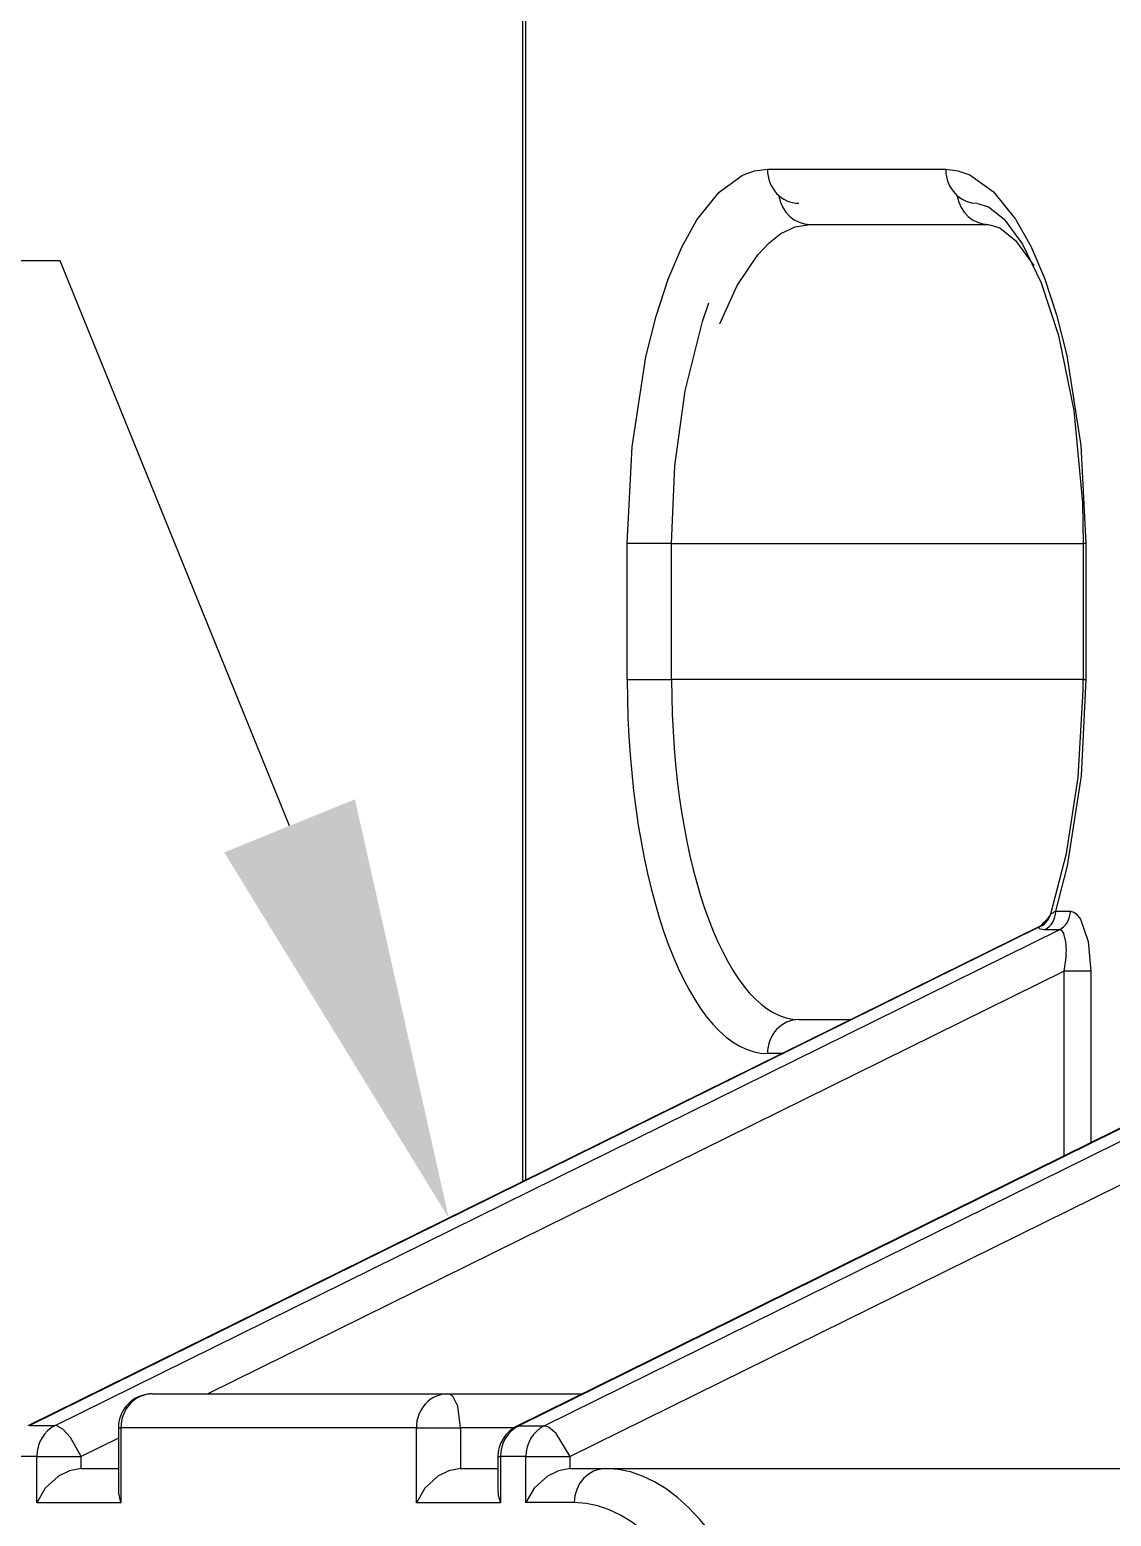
# Model space of a CAD drawing. Header units: inches. Extents: x 47316 to 59086, y 3141 to 11743.
# Drawn here: x 51913.79 to 51920.17, y 9021.08 to 9029.86 of the extents above; entities that cross this region are included whole.
import ezdxf

# ---------------------------------------------------------------- set-up
doc = ezdxf.new("R2010")
doc.units = ezdxf.units.IN
doc.header["$MEASUREMENT"] = 0
doc.layers.add('___SHELL', color=7, linetype='Continuous')

msp = doc.modelspace()

# ---------------------------------------------------------------- linework, layer by layer
at = {"layer": '___SHELL', "color": 0, "linetype": 'ByBlock', "lineweight": -2, "ltscale": 0.447018}
msp.add_line((51916.6989, 9023.0533), (51916.6989, 9030.2358), dxfattribs=at)
at = {"layer": '___SHELL', "color": 0, "linetype": 'ByBlock', "lineweight": -2, "ltscale": 0.44657}
msp.add_line((51916.7136, 9030.2358), (51916.7136, 9023.0606), dxfattribs=at)
at = {"layer": '___SHELL', "color": 0, "linetype": 'ByBlock', "lineweight": -2}
for p, q in [((51917.8575, 9028.8951), (51917.9963, 9028.9958)), ((51917.9963, 9028.9958), (51918.0677, 9029.0216)), ((51918.0677, 9029.0216), (51918.143, 9029.0308)), ((51919.1963, 9029.0308), (51919.2683, 9029.0224)), ((51919.2683, 9029.0224), (51919.3397, 9028.9974)), ((51919.3397, 9028.9974), (51919.4787, 9028.8982)), ((51917.7273, 9028.7317), (51917.8575, 9028.8951)), ((51919.3836, 9028.8299), (51919.4499, 9028.81)), ((51919.4787, 9028.8982), (51919.6092, 9028.7363)), ((51917.6381, 9028.5719), (51917.7273, 9028.7317)), ((51919.4499, 9028.81), (51919.5409, 9028.736)), ((51919.5409, 9028.736), (51919.6493, 9028.5895)), ((51919.6092, 9028.7363), (51919.6987, 9028.5773)), ((51918.1528, 9028.5973), (51918.2233, 9028.6517)), ((51918.2233, 9028.6517), (51918.308, 9028.692)), ((51918.308, 9028.692), (51918.3947, 9028.7057)), ((51919.4492, 9028.7057), (51919.516, 9028.6855)), ((51919.516, 9028.6855), (51919.6078, 9028.6104)), ((51917.5574, 9028.3824), (51917.6381, 9028.5719)), ((51918.0859, 9028.5266), (51918.1528, 9028.5973)), ((51919.6078, 9028.6104), (51919.7168, 9028.462)), ((51919.6493, 9028.5895), (51919.761, 9028.3614)), ((51919.6987, 9028.5773), (51919.7797, 9028.3885)), ((51917.9647, 9028.344), (51918.0859, 9028.5266)), ((51917.4859, 9028.1645), (51917.5574, 9028.3824)), ((51919.7797, 9028.3885), (51919.8514, 9028.1715)), ((51917.8628, 9028.1174), (51917.9647, 9028.344)), ((51919.761, 9028.3614), (51919.8629, 9028.0487)), ((51917.7592, 9028.1319), (51917.7972, 9028.2417)), ((51917.4257, 9027.9235), (51917.4859, 9028.1645)), ((51917.6576, 9027.7226), (51917.7592, 9028.1319)), ((51919.8514, 9028.1715), (51919.9119, 9027.9314)), ((51919.8629, 9028.0487), (51919.9524, 9027.6068)), ((51917.3435, 9027.3918), (51917.4257, 9027.9235)), ((51919.9119, 9027.9314), (51919.995, 9027.4006)), ((51917.5971, 9027.2799), (51917.6576, 9027.7226)), ((51919.9524, 9027.6068), (51920.0042, 9027.0605)), ((51917.3154, 9026.8215), (51917.3435, 9027.3918)), ((51919.995, 9027.4006), (51920.0239, 9026.8215)), ((51917.5769, 9026.8215), (51917.5971, 9027.2799)), ((51920.0042, 9027.0605), (51920.0093, 9026.8215)), ((51920.0239, 9026.0182), (51919.9959, 9025.4481)), ((51920.0089, 9025.9545), (51920.0093, 9026.0182)), ((51919.979, 9025.4385), (51920.0089, 9025.9545)), ((51919.91, 9024.9903), (51919.979, 9025.4385)), ((51919.9959, 9025.4481), (51919.9138, 9024.9172)), ((51919.8172, 9024.6342), (51919.91, 9024.9903)), ((51919.9138, 9024.9172), (51919.846, 9024.6497)), ((51919.9328, 9024.6497), (51919.9537, 9024.6443)), ((51919.9537, 9024.6443), (51919.9673, 9024.6348)), ((51919.9673, 9024.6348), (51919.9928, 9024.6026)), ((51919.9928, 9024.6026), (51920.0373, 9024.4715)), ((51919.7477, 9024.5503), (51919.7471, 9024.555)), ((51919.7505, 9024.5465), (51919.7477, 9024.5503)), ((51919.7574, 9024.5429), (51919.7505, 9024.5465)), ((51919.7808, 9024.5402), (51919.7574, 9024.5429)), ((51919.8761, 9024.5384), (51919.8675, 9024.5402)), ((51919.8837, 9024.5332), (51919.8761, 9024.5384)), ((51919.8943, 9024.5179), (51919.8837, 9024.5332)), ((51919.9067, 9024.4682), (51919.8943, 9024.5179)), ((51920.0373, 9024.4715), (51920.0532, 9024.2964)), ((51916.2675, 9021.7971), (51916.2557, 9021.7996)), ((51916.2867, 9021.7817), (51916.2675, 9021.7971)), ((51916.3137, 9021.7265), (51916.2867, 9021.7817)), ((51916.331, 9021.5987), (51916.3137, 9021.7265)), ((51913.9459, 9021.6108), (51913.9362, 9021.6121)), ((51913.9809, 9021.5906), (51913.9459, 9021.6108)), ((51914.0257, 9021.5413), (51913.9809, 9021.5906)), ((51914.0889, 9021.4295), (51914.0257, 9021.5413)), ((51916.8503, 9021.6035), (51916.8253, 9021.6112)), ((51916.8954, 9021.5645), (51916.8503, 9021.6035)), ((51916.978, 9021.4286), (51916.8954, 9021.5645)), ((51914.0889, 9021.3577), (51914.0202, 9021.3454)), ((51916.331, 9021.3577), (51916.2623, 9021.3454)), ((51916.978, 9021.3577), (51916.9093, 9021.3454)), ((51913.9553, 9021.313), (51913.8769, 9021.2418)), ((51914.0202, 9021.3454), (51913.9553, 9021.313)), ((51916.1973, 9021.3131), (51916.1189, 9021.2419)), ((51916.2623, 9021.3454), (51916.1973, 9021.3131)), ((51916.8443, 9021.3131), (51916.7659, 9021.2419)), ((51916.9093, 9021.3454), (51916.8443, 9021.3131)), ((51913.8769, 9021.2418), (51913.8275, 9021.1568)), ((51916.1189, 9021.2419), (51916.0695, 9021.1568)), ((51916.7659, 9021.2419), (51916.7165, 9021.1569))]:
    msp.add_line(p, q, dxfattribs=at)
at = {"layer": '___SHELL', "color": 0, "linetype": 'ByBlock', "lineweight": -2, "ltscale": 0.065555}
msp.add_line((51918.143, 9029.0308), (51919.1963, 9029.0308), dxfattribs=at)
at = {"layer": '___SHELL', "color": 0, "linetype": 'ByBlock', "lineweight": -2, "ltscale": 0.065558}
msp.add_line((51918.3947, 9028.7057), (51919.4481, 9028.7057), dxfattribs=at)
at = {"layer": '___SHELL', "color": 7, "lineweight": -2}
for p, q in [((51913.9663, 9028.4896), (51875.1481, 9028.4896)), ((51915.3207, 9025.1536), (51913.9663, 9028.4896))]:
    msp.add_line(p, q, dxfattribs=at)
at = {"layer": '___SHELL', "color": 0, "linetype": 'ByBlock', "lineweight": -2, "ltscale": 0.049997}
for p, q in [((51917.3154, 9026.0182), (51917.3154, 9026.8215)), ((51917.5769, 9026.0182), (51917.5769, 9026.8215)), ((51920.0093, 9026.8215), (51920.0093, 9026.0182)), ((51920.0239, 9026.8215), (51920.0239, 9026.0182))]:
    msp.add_line(p, q, dxfattribs=at)
at = {"layer": '___SHELL', "color": 0, "linetype": 'ByBlock', "lineweight": -2, "ltscale": 0.016272}
for p, q in [((51917.5769, 9026.8215), (51917.3154, 9026.8215)), ((51917.3154, 9026.0182), (51917.5769, 9026.0182)), ((51916.0695, 9021.5987), (51916.331, 9021.5987)), ((51913.8275, 9021.4295), (51914.0889, 9021.4295)), ((51916.7165, 9021.4286), (51916.978, 9021.4286))]:
    msp.add_line(p, q, dxfattribs=at)
at = {"layer": '___SHELL', "color": 0, "linetype": 'ByBlock', "lineweight": -2, "ltscale": 0.151389}
msp.add_line((51917.5769, 9026.8215), (51920.0093, 9026.8209), dxfattribs=at)
at = {"layer": '___SHELL', "color": 0, "linetype": 'ByBlock', "lineweight": -2, "ltscale": 0.000909424}
for p, q in [((51920.0239, 9026.8215), (51920.0093, 9026.8215)), ((51920.0093, 9026.0182), (51920.0239, 9026.0182)), ((51914.3094, 9021.5987), (51914.324, 9021.5987)), ((51916.5515, 9021.4286), (51916.5661, 9021.4286))]:
    msp.add_line(p, q, dxfattribs=at)
at = {"layer": '___SHELL', "color": 0, "linetype": 'ByBlock', "lineweight": -2, "ltscale": 0.034775}
msp.add_line((51918.1356, 9026.0182), (51917.5769, 9026.0182), dxfattribs=at)
at = {"layer": '___SHELL', "color": 0, "linetype": 'ByBlock', "lineweight": -2, "ltscale": 0.116614}
msp.add_line((51920.0093, 9026.0181), (51918.1356, 9026.0182), dxfattribs=at)
at = {"layer": '___SHELL', "color": 0, "linetype": 'ByBlock', "lineweight": -2, "ltscale": 0.00025403}
msp.add_line((51919.8172, 9024.634), (51919.816, 9024.63), dxfattribs=at)
at = {"layer": '___SHELL', "color": 0, "linetype": 'ByBlock', "lineweight": -2, "ltscale": 0.005399}
msp.add_line((51919.846, 9024.6497), (51919.9328, 9024.6497), dxfattribs=at)
at = {"layer": '___SHELL', "color": 0, "linetype": 'ByBlock', "lineweight": -2, "ltscale": 0.415361}
msp.add_line((51919.7587, 9024.5638), (51913.7743, 9021.6096), dxfattribs=at)
at = {"layer": '___SHELL', "color": 0, "linetype": 'ByBlock', "lineweight": -2, "ltscale": 0.413769}
msp.add_line((51919.7471, 9024.555), (51913.7857, 9021.6121), dxfattribs=at)
at = {"layer": '___SHELL', "color": 0, "linetype": 'ByBlock', "lineweight": -2, "ltscale": 0.411683}
msp.add_line((51913.9362, 9021.6121), (51919.8675, 9024.5402), dxfattribs=at)
at = {"layer": '___SHELL', "color": 0, "linetype": 'ByBlock', "lineweight": -2, "ltscale": 0.005396}
msp.add_line((51919.8675, 9024.5402), (51919.7808, 9024.5402), dxfattribs=at)
at = {"layer": '___SHELL', "color": 0, "linetype": 'ByBlock', "lineweight": -2, "ltscale": 0.386024}
msp.add_line((51922.2251, 9024.3542), (51916.6634, 9021.6087), dxfattribs=at)
at = {"layer": '___SHELL', "color": 0, "linetype": 'ByBlock', "lineweight": -2, "ltscale": 0.386026}
msp.add_line((51922.2365, 9024.3568), (51916.6748, 9021.6112), dxfattribs=at)
at = {"layer": '___SHELL', "color": 0, "linetype": 'ByBlock', "lineweight": -2, "ltscale": 0.386028}
for p, q in [((51916.8253, 9021.6112), (51922.387, 9024.3568)), ((51922.5397, 9024.1742), (51916.978, 9021.4286))]:
    msp.add_line(p, q, dxfattribs=at)
at = {"layer": '___SHELL', "color": 0, "linetype": 'ByBlock', "lineweight": -2, "ltscale": 0.351057}
msp.add_line((51919.8962, 9024.2964), (51914.8384, 9021.7995), dxfattribs=at)
at = {"layer": '___SHELL', "color": 0, "linetype": 'ByBlock', "lineweight": -2, "ltscale": 0.067947}
msp.add_line((51919.8962, 9023.2046), (51919.8962, 9024.2964), dxfattribs=at)
at = {"layer": '___SHELL', "color": 0, "linetype": 'ByBlock', "lineweight": -2, "ltscale": 0.009766}
msp.add_line((51920.0532, 9024.2964), (51919.8962, 9024.2964), dxfattribs=at)
at = {"layer": '___SHELL', "color": 0, "linetype": 'ByBlock', "lineweight": -2, "ltscale": 0.063129}
msp.add_line((51920.0532, 9024.2964), (51920.0532, 9023.282), dxfattribs=at)
at = {"layer": '___SHELL', "color": 0, "linetype": 'ByBlock', "lineweight": -2, "ltscale": 0.019107}
msp.add_line((51918.3293, 9024.0098), (51918.6363, 9024.0098), dxfattribs=at)
at = {"layer": '___SHELL', "color": 0, "linetype": 'ByBlock', "lineweight": -2, "ltscale": 0.005377}
msp.add_line((51918.2294, 9023.8089), (51918.143, 9023.8089), dxfattribs=at)
at = {"layer": '___SHELL', "color": 0, "linetype": 'ByBlock', "lineweight": -2, "ltscale": 0.108633}
msp.add_line((51914.5103, 9021.7995), (51916.2557, 9021.7996), dxfattribs=at)
at = {"layer": '___SHELL', "color": 0, "linetype": 'ByBlock', "lineweight": -2, "ltscale": 0.049432}
msp.add_line((51916.2557, 9021.7996), (51917.05, 9021.7996), dxfattribs=at)
at = {"layer": '___SHELL', "color": 0, "linetype": 'ByBlock', "lineweight": -2, "ltscale": 0.009363}
for p, q in [((51913.7857, 9021.6121), (51913.9362, 9021.6121)), ((51916.6748, 9021.6112), (51916.8253, 9021.6112)), ((51913.8275, 9021.4295), (51913.677, 9021.4295))]:
    msp.add_line(p, q, dxfattribs=at)
at = {"layer": '___SHELL', "color": 0, "linetype": 'ByBlock', "lineweight": -2, "ltscale": 0.015305}
msp.add_line((51914.3094, 9021.5384), (51914.0889, 9021.4295), dxfattribs=at)
at = {"layer": '___SHELL', "color": 0, "linetype": 'ByBlock', "lineweight": -2, "ltscale": 0.022815}
msp.add_line((51914.3094, 9021.5987), (51914.3094, 9021.2321), dxfattribs=at)
at = {"layer": '___SHELL', "color": 0, "linetype": 'ByBlock', "lineweight": -2, "ltscale": 0.108636}
msp.add_line((51916.0695, 9021.5987), (51914.324, 9021.5987), dxfattribs=at)
at = {"layer": '___SHELL', "color": 0, "linetype": 'ByBlock', "lineweight": -2, "ltscale": 0.027499}
msp.add_line((51914.324, 9021.5987), (51914.324, 9021.1568), dxfattribs=at)
at = {"layer": '___SHELL', "color": 0, "linetype": 'ByBlock', "lineweight": -2, "ltscale": 0.027502}
msp.add_line((51916.0695, 9021.1568), (51916.0695, 9021.5987), dxfattribs=at)
at = {"layer": '___SHELL', "color": 0, "linetype": 'ByBlock', "lineweight": -2, "ltscale": 0.015002}
msp.add_line((51916.331, 9021.5987), (51916.331, 9021.3577), dxfattribs=at)
at = {"layer": '___SHELL', "color": 0, "linetype": 'ByBlock', "lineweight": -2, "ltscale": 0.019574}
msp.add_line((51916.6455, 9021.5987), (51916.331, 9021.5987), dxfattribs=at)
at = {"layer": '___SHELL', "color": 0, "linetype": 'ByBlock', "lineweight": -2, "ltscale": 0.016974}
msp.add_line((51913.8275, 9021.1568), (51913.8275, 9021.4295), dxfattribs=at)
at = {"layer": '___SHELL', "color": 0, "linetype": 'ByBlock', "lineweight": -2, "ltscale": 0.004474}
msp.add_line((51914.0889, 9021.3577), (51914.0889, 9021.4295), dxfattribs=at)
at = {"layer": '___SHELL', "color": 0, "linetype": 'ByBlock', "lineweight": -2, "ltscale": 0.013724}
msp.add_line((51914.0889, 9021.3577), (51914.3094, 9021.3577), dxfattribs=at)
at = {"layer": '___SHELL', "color": 0, "linetype": 'ByBlock', "lineweight": -2, "ltscale": 0.013721}
msp.add_line((51916.331, 9021.3577), (51916.5515, 9021.3577), dxfattribs=at)
at = {"layer": '___SHELL', "color": 0, "linetype": 'ByBlock', "lineweight": -2, "ltscale": 0.012228}
msp.add_line((51916.5515, 9021.4286), (51916.5515, 9021.2321), dxfattribs=at)
at = {"layer": '___SHELL', "color": 0, "linetype": 'ByBlock', "lineweight": -2, "ltscale": 0.009366}
msp.add_line((51916.7165, 9021.4286), (51916.5661, 9021.4286), dxfattribs=at)
at = {"layer": '___SHELL', "color": 0, "linetype": 'ByBlock', "lineweight": -2, "ltscale": 0.016916}
msp.add_line((51916.5661, 9021.4286), (51916.5661, 9021.1568), dxfattribs=at)
at = {"layer": '___SHELL', "color": 0, "linetype": 'ByBlock', "lineweight": -2, "ltscale": 0.016913}
msp.add_line((51916.7165, 9021.1569), (51916.7165, 9021.4286), dxfattribs=at)
at = {"layer": '___SHELL', "color": 0, "linetype": 'ByBlock', "lineweight": -2, "ltscale": 0.004413}
msp.add_line((51916.978, 9021.3577), (51916.978, 9021.4286), dxfattribs=at)
at = {"layer": '___SHELL', "color": 0, "linetype": 'ByBlock', "lineweight": -2, "ltscale": 0.01311}
msp.add_line((51916.978, 9021.3577), (51917.1886, 9021.3577), dxfattribs=at)
at = {"layer": '___SHELL', "color": 0, "linetype": 'ByBlock', "lineweight": -2, "ltscale": 0.361435}
msp.add_line((51917.1886, 9021.3577), (51922.996, 9021.3577), dxfattribs=at)
at = {"layer": '___SHELL', "color": 0, "linetype": 'ByBlock', "lineweight": -2, "ltscale": 0.030905}
msp.add_line((51914.324, 9021.1568), (51913.8275, 9021.1568), dxfattribs=at)
at = {"layer": '___SHELL', "color": 0, "linetype": 'ByBlock', "lineweight": -2, "ltscale": 0.030902}
msp.add_line((51916.5661, 9021.1568), (51916.0695, 9021.1568), dxfattribs=at)
at = {"layer": '___SHELL', "color": 0, "linetype": 'ByBlock', "lineweight": -2, "ltscale": 0.017795}
msp.add_line((51917.0025, 9021.1569), (51916.7165, 9021.1569), dxfattribs=at)
at = {"layer": '___SHELL', "color": 0, "linetype": 'ByBlock', "lineweight": -2}
for centre, radius, start, end in [((51919.4125, 9029.0308), 0.2162, 179.99561, 189.27307), ((51919.7028, 9024.665), 0.1186, 291.98021, 342.82761), ((51920.1233, 9024.2636), 0.4713, 134.24359, 140.22002), ((51919.8237, 9024.5725), 0.041, 135.47516, 168.68151), ((51919.7089, 9024.6651), 0.1127, 317.91002, 341.86378), ((51919.7304, 9024.6702), 0.0941, 312.92788, 337.33343), ((51919.899, 9024.535), 0.1262, 114.76969, 131.11183), ((51919.7739, 9024.5318), 0.0354, 115.4897, 139.05344), ((51919.7069, 9024.6672), 0.1156, 296.58765, 317.76556), ((51919.4804, 9024.4224), 0.4288, 357.40997, 6.11956), ((51919.1907, 9024.4338), 0.7188, 348.97018, 357.54435), ((51914.5103, 9021.5987), 0.2008, 100.76148, 179.99998), ((51914.5103, 9021.5987), 0.2008, 89.99998, 100.76148), ((51916.7523, 9021.4286), 0.2008, 116.27377, 179.99998), ((51916.6744, 9021.5858), 0.0255, 89.18056, 115.68456), ((51914.5258, 9021.2354), 0.2164, 180.87055, 201.27891), ((51916.7678, 9021.2354), 0.2164, 180.87055, 201.27891)]:
    msp.add_arc(centre, radius, start, end, dxfattribs=at)
for centre, major_axis, ratio, start_param, end_param in [((51918.3293, 9029.0308), (0, 0.2008), 0.927186, 1.570782, 3.141363), ((51919.3826, 9029.0308), (0, 0.2008), 0.927186, 1.745217, 3.141363), ((51918.3948, 9028.9065), (0, 0.2008), 0.927184, 1.745231, 3.141377), ((51919.4481, 9028.9065), (0, 0.2008), 0.927184, 1.745231, 3.141377), ((51918.143, 9026.0182), (0, -2.2093), 0.374602, 4.712395, 6.283191), ((51918.3293, 9026.0182), (0, -2.0084), 0.374602, 4.712395, 6.283191), ((51919.7343, 9024.6497), (0, -0.1205), 0.927186, 0.429233, 1.570782), ((51919.821, 9024.6497), (0, -0.1205), 0.927186, 0.429233, 1.570782), ((51918.3293, 9023.8089), (0, -0.2008), 0.927186, 3.141579, 4.712375), ((51914.5103, 9021.5987), (0, -0.2008), 0.927186, 3.141579, 4.712375), ((51916.2557, 9021.5987), (0, -0.2008), 0.927186, 3.141579, 4.712375), ((51914.0137, 9021.4295), (0, -0.2008), 0.927186, 3.570825, 4.712375), ((51916.7523, 9021.4286), (0, -0.2008), 0.927186, 3.570825, 4.712375), ((51916.9028, 9021.4286), (0, -0.2008), 0.927186, 3.570825, 4.712375), ((51917.1886, 9021.1569), (0, -0.2008), 0.927186, 3.141579, 4.712375), ((51917.1886, 9017.5417), (0, 3.816), 0.374602, 4.712395, 6.283191), ((51917.0025, 9017.5417), (0, 3.6152), 0.374602, 4.712395, 6.283191)]:
    msp.add_ellipse(centre, major_axis=major_axis, ratio=ratio, start_param=start_param, end_param=end_param, dxfattribs=at)
at = {"layer": '___SHELL', "color": 7, "lineweight": -2}
msp.add_solid([(51915.7068, 9025.3104), (51916.2612, 9022.8373), (51914.9346, 9024.9969)], dxfattribs=at)

doc.saveas('drawing.dxf')
